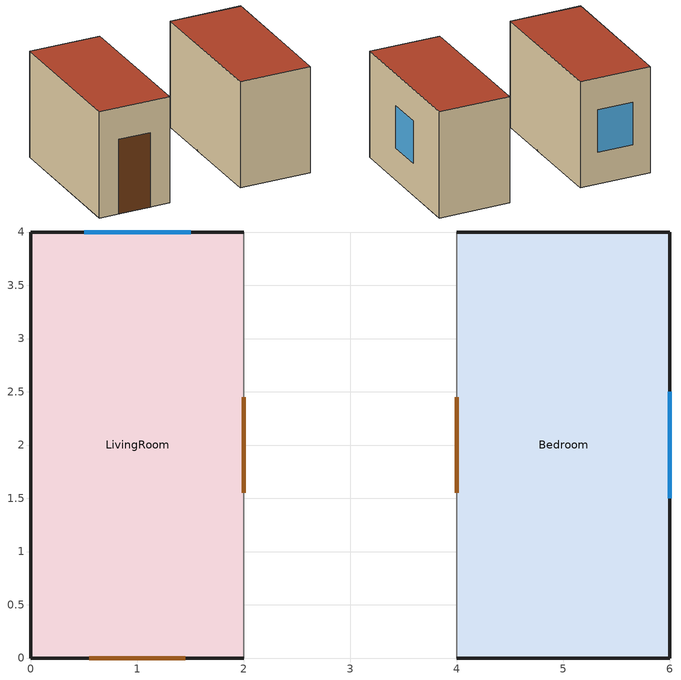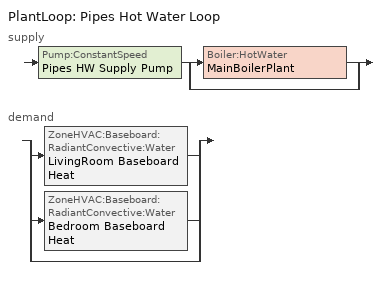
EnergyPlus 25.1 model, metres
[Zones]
Bedroom
 floor ground (Slab): 4,4 6,4 6,0 4,0 z0
 wall outside (ExtWall): 6,0 6,4 / 4,4 6,4 / 6,0 4,0 z0:3
 wall to LivingRoom (IntWall): 4,4 4,0 z0:3
 window (Win_DoubleLowE): 6,1.5 6,2.5 z0.9:2.1
 door inside (IntDoor): 4,2.45 4,1.55 z0:2.1
 roof outside (Roof): 4,4 4,0 6,0 6,4 z3
LivingRoom
 floor ground (Slab): 0,4 2,4 2,0 0,0 z0
 wall outside (ExtWall): 2,0 0,0 0,4 2,4 z0:3
 window (Win_DoubleLowE): 0.5,4 1.5,4 z0.9:2.1
 door inside (IntDoor): 2,1.55 2,2.45 z0:2.1
 door (ExtDoor): 1.45,0 0.55,0 z0:2.1
 roof outside (Roof): 0,4 0,0 2,0 2,4 z3
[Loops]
PlantLoop 'Pipes Hot Water Loop'
 supply: Pump:ConstantSpeed 'Pipes HW Supply Pump' > split
  | Boiler:HotWater 'MainBoilerPlant'
  | bypass
 demand: split
  | ZoneHVAC:Baseboard:RadiantConvective:Water 'LivingRoom Baseboard Heat'
  | ZoneHVAC:Baseboard:RadiantConvective:Water 'Bedroom Baseboard Heat'
  | bypass
[Building]
2room: Loads convergence tolerance value=0.04; Maximum number of warmup days=25; Minimum number of warmup days=6; North axis=0; Solar distribution=FullExterior; Temperature convergence tolerance value=0.4; Terrain=Suburbs
[Site:Location]
Luedenscheid_NW_DEU Design_Conditions: Elevation=389.4; Latitude=51.25; Longitude=7.64; Time zone=1
[SizingPeriod:WeatherFileConditionType] Use weather file daylight saving period=Yes; Use weather file rain and snow indicators=Yes
Name | Day of week for start day | Period selection
Autumn Typical | Monday | AutumnTypical
Spring Typical | Monday | SpringTypical
Summer Extreme | SummerDesignDay | SummerExtreme
Summer Typical | Monday | SummerTypical
Winter Extreme | WinterDesignDay | WinterExtreme
Winter Typical | Monday | WinterTypical
[SizingPeriod:WeatherFileDays]
DEU_NW_Luedenscheid.104180_TMYx.2007-2021.epw: End month=12; End day of month=31; Begin day of month=31; Begin month=1; Day of week for start day=Monday; Use weather file daylight saving period=Yes; Use weather file rain and snow indicators=Yes
[Construction]
ExtDoor: ExtDoorInsulated
ExtWall: Plaster, Brick, EPS
IntDoor: IntDoorWood
IntWall: Plaster, Brick, Plaster
Roof: Plaster, MineralWool, Concrete
Slab: Concrete, FloorIns
Win_DoubleLowE: DE_DoubleLowE
[Material]
Name | Conductivity | Density | Roughness | Specific heat | Thickness
Brick | 0.72 | 1800 | Rough | 840 | 0.2
Concrete | 1.4 | 2300 | Rough | 920 | 0.2
EPS | 0.04 | 30 | Rough | 1400 | 0.1
ExtDoorInsulated | 0.055 | 520 | MediumRough | 1210 | 0.05
FloorIns | 0.035 | 35 | Rough | 1030 | 0.1
IntDoorWood | 0.15 | 550 | MediumSmooth | 1210 | 0.04
MineralWool | 0.04 | 70 | Rough | 1030 | 0.16
Plaster | 0.57 | 1200 | Rough | 840 | 0.013
[WindowMaterial:SimpleGlazingSystem]
DE_DoubleLowE: Solar heat gain coefficient=0.6; U factor=1.1
[Boiler:HotWater]
MainBoilerPlant: Boiler flow mode=ConstantFlow; Design water flow rate=Autosize; Efficiency curve temperature evaluation variable=EnteringBoiler; Fuel type=NaturalGas; Maximum part load ratio=1.1; Minimum part load ratio=0; Nominal capacity=1800; Nominal thermal efficiency=0.9; Normalized boiler efficiency curve=MainBoilerPlant Condensing Boiler Efficiency Curve; On cycle parasitic electric load=0; Optimum part load ratio=1; Sizing factor=1; Water outlet upper temperature limit=100
[PlantEquipmentList]
Pipes All Equipment: MainBoilerPlant, Boiler:HotWater
[PlantEquipmentOperation:HeatingLoad]
Pipes Operation All Hours: Load range 1 lower limit=0; Load range 1 upper limit=1e+15; Range 1 equipment list=Pipes All Equipment
[PlantEquipmentOperationSchemes]
Pipes Operation: Control scheme 1=Pipes Operation All Hours; Control scheme 1 schedule=HVACTemplate-Always 1
[PlantLoop]
Pipes Hot Water Loop: Fluid type=Water; Load distribution scheme=SequentialLoad; Maximum loop flow rate=Autosize; Maximum loop temperature=100; Minimum loop flow rate=0; Minimum loop temperature=10; Plant equipment operation scheme=Pipes Operation; Plant loop demand calculation scheme=SingleSetpoint; Plant loop volume=Autocalculate
[Pump:ConstantSpeed]
Pipes HW Supply Pump: Design flow rate=Autosize; Design power consumption=Autosize; Design pump head=179352; Fraction of motor inefficiencies to fluid stream=0; Motor efficiency=0.9; Pump control type=Intermittent
[SetpointManager:Scheduled]
Pipes HW Temp Manager: Control variable=Temperature; Schedule=HVACTemplate-Always 82; Setpoint node or nodelist=Pipes HW Supply Setpoint Nodes
[Sizing:Plant]
Pipes Hot Water Loop: Design loop exit temperature=82; Loop design temperature difference=11; Loop type=Heating
[Sizing:Zone] Cooling design air flow method=DesignDay; Cooling design air flow rate=0; Cooling minimum air flow fraction=0; Heating design air flow method=DesignDay; Heating design air flow rate=0; Heating maximum air flow fraction=0; Zone cooling design supply air humidity ratio=0.008; Zone cooling design supply air temperature=12.5; Zone cooling design supply air temperature input method=SupplyAirTemperature; Zone heating design supply air humidity ratio=0.008; Zone heating design supply air temperature=50; Zone heating design supply air temperature input method=SupplyAirTemperature
LivingRoom; Bedroom
[ThermostatSetpoint:DualSetpoint] Cooling setpoint temperature schedule=HVACTemplate-Always 40
Name | Heating setpoint temperature schedule
ThermostatBedroom Dual SP Control | HVACTemplate-Always 25
ThermostatLivingRoom Dual SP Control | HVACTemplate-Always 21
[Zone] Ceiling height=3
Bedroom; LivingRoom
[ZoneControl:Thermostat] Control type schedule=HVACTemplate-Always 4
Name | Zone or zonelist | Control 1
Bedroom Thermostat | Bedroom | ThermostatBedroom Dual SP Control
LivingRoom Thermostat | LivingRoom | ThermostatLivingRoom Dual SP Control
[ZoneHVAC:Baseboard:RadiantConvective:Water] Heating design capacity=600; Maximum water flow rate=Autosize; Rated average water temperature=82.2; Rated water mass flow rate=0.063
Name | Design object
Bedroom Baseboard Heat | Bedroom Baseboard Heat Design Object
LivingRoom Baseboard Heat | LivingRoom Baseboard Heat Design Object
[ZoneHVAC:Baseboard:RadiantConvective:Water:Design] Convergence tolerance=0.001; Fraction of radiant energy incident on people=0; Fraction radiant=0; Heating design capacity method=HeatingDesignCapacity
Bedroom Baseboard Heat Design Object; LivingRoom Baseboard Heat Design Object
[Zone equipment]
Bedroom: Bedroom Baseboard Heat
LivingRoom: LivingRoom Baseboard Heat
[Curve:Biquadratic]
MainBoilerPlant Condensing Boiler Efficiency Curve: Maximum value of x=1; Maximum value of y=85; Minimum value of x=0.1; Minimum value of y=30; Coefficient1 constant=1.12497; Coefficient2 x=0.0149639; Coefficient3 x 2=-0.0259983; Coefficient4 y=0; Coefficient5 y 2=-1.40464e-06; Coefficient6 x y=-0.00153624
[Schedule:Compact]
HVACTemplate-Always 1: Through: 12/31, For: AllDays, Until: 24:00, 1
HVACTemplate-Always 4: Through: 12/31, For: AllDays, Until: 24:00, 4
HVACTemplate-Always 21: Through: 12/31, For: AllDays, Until: 24:00, 21
HVACTemplate-Always 25: Through: 12/31, For: AllDays, Until: 24:00, 25
HVACTemplate-Always 40: Through: 12/31, For: AllDays, Until: 24:00, 40
HVACTemplate-Always 82: Through: 12/31, For: AllDays, Until: 24:00, 82
